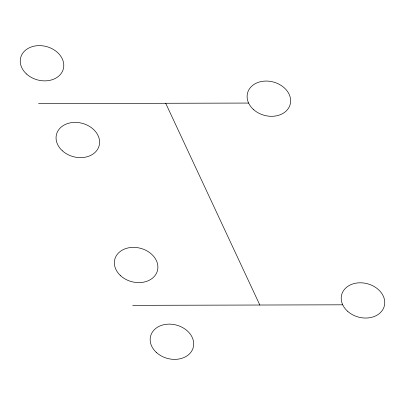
<?xml version="1.0" encoding="UTF-8"?>
<svg xmlns="http://www.w3.org/2000/svg" width="405" height="405" viewBox="0 0 405 405"><rect width="100%" height="100%" fill="white"/><g stroke="black" fill="none" stroke-linecap="round" stroke-linejoin="round"><path stroke-width="0.61" d="M38.541 103.609L248.609 103.062M132.648 305.355L342.721 304.808M165.706 103.28L259.818 305.021M253.383 109.431A22.057 17.263 15 0 0 289.869 105.401A22.057 17.263 15 0 0 263.371 81.208A22.057 17.263 15 0 0 253.383 109.431M62.335 150.761A22.057 17.263 15 0 0 98.82 146.731A22.057 17.263 15 0 0 72.323 122.538A22.057 17.263 15 0 0 62.335 150.761M26.527 73.999A22.057 17.263 15 0 0 63.013 69.969A22.057 17.263 15 0 0 36.516 45.775A22.057 17.263 15 0 0 26.527 73.999M347.49 311.172A22.057 17.263 15 0 0 383.975 307.142A22.057 17.263 15 0 0 357.478 282.948A22.057 17.263 15 0 0 347.49 311.172M156.441 352.502A22.057 17.263 15 0 0 192.927 348.472A22.057 17.263 15 0 0 166.435 324.278A22.057 17.263 15 0 0 156.441 352.502M120.634 275.739A22.057 17.263 15 0 0 157.12 271.714A22.057 17.263 15 0 0 130.623 247.516A22.057 17.263 15 0 0 120.634 275.739"/></g></svg>
